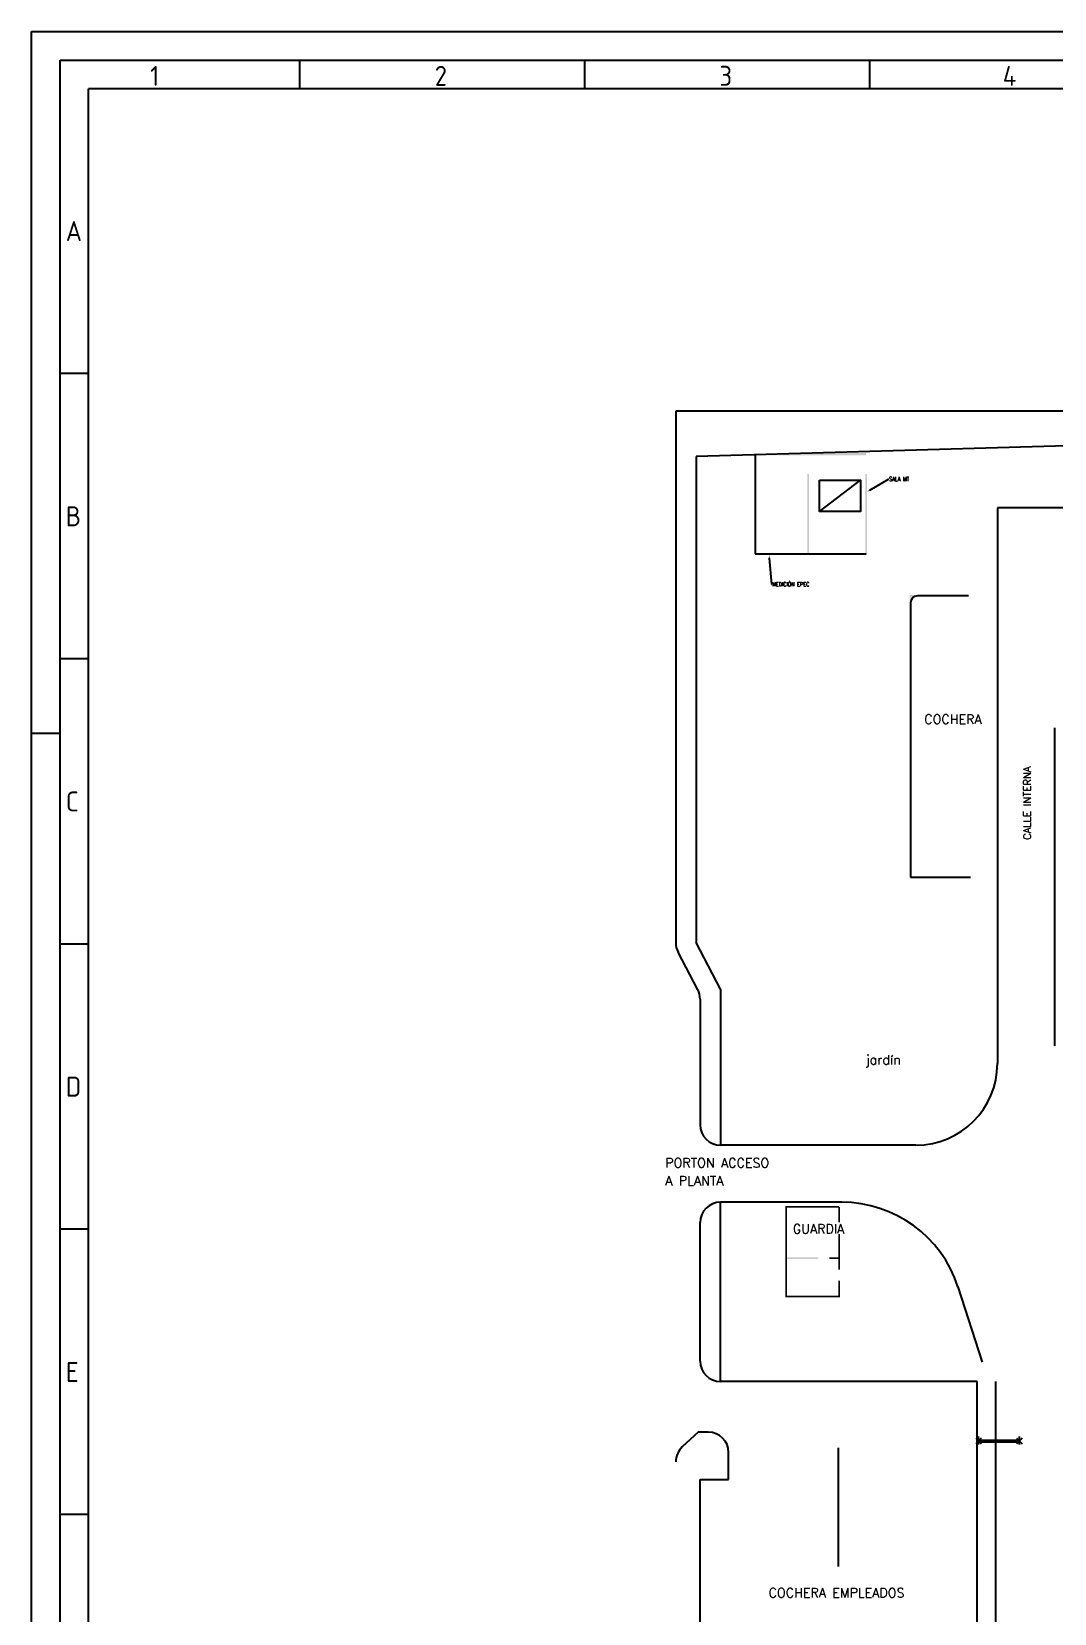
# Model space of a CAD drawing. Extents: x 522424 to 523018, y 277589 to 278009.
# Drawn here: x 522424.5 to 522603.9, y 277731.6 to 278008.9 of the extents above; entities that cross this region are included whole.
import ezdxf
from ezdxf import colors
from ezdxf.entities.mleader import LeaderData, LeaderLine
from ezdxf.enums import TextEntityAlignment as Align
from ezdxf.math import Vec2, Vec3

# ---------------------------------------------------------------- set-up
doc = ezdxf.new("R2010")
doc.units = 0
doc.layers.get('0').update_dxf_attribs({"linetype": 'CONTINUOUS'})
for name, color, linetype in [('035', 5, 'CONTINUOUS'), ('07', 7, 'CONTINUOUS'), ('A-MUROS', 10, 'CONTINUOUS'), ('ALAMBRE', 1, 'CONTINUOUS'), ('ELECTRICIDAD', 6, 'CONTINUOUS'), ('TEXTO', 3, 'CONTINUOUS')]:
    doc.layers.add(name, color=color, linetype=linetype)
doc.styles.add('ISO Proportional', font='isocp.shx')
doc.styles.add('MM-COTAS 200', font='romans.shx', dxfattribs={"width": 0.8, "height": 500})
doc.styles.add('SIMPLEX', font='simplex')

# ---------------------------------------------------------------- blocks, each defined once
blk = doc.blocks.new('DIN_border_a2')
at = {"layer": '035'}
for p, q in [((47, 415), (47, 410)), ((97, 415), (97, 410)), ((147, 415), (147, 410)), ((10, 10), (10, 410)), ((584, 410), (10, 410)), ((9.98, 360.04), (5, 360.04)), ((9.98, 310.04), (5, 310.04)), ((0, 297), (5, 297)), ((9.98, 260.04), (5, 260.04)), ((9.98, 210.04), (5, 210.04)), ((10, 160), (5.02, 160))]:
    blk.add_line(p, q, dxfattribs=at)
blk.add_lwpolyline([(0, 420), (594, 420), (594, 0), (0, 0)], close=True, dxfattribs=at)
at = {"layer": '07'}
blk.add_lwpolyline([(5, 415), (589, 415), (589, 5), (5, 5)], close=True, dxfattribs=at)
at = {"layer": '035', "style": 'ISO Proportional'}
for s, p in [('1', (20.81, 410.5)), ('2', (70.73, 410.5)), ('3', (120.68, 410.5)), ('4', (170.38, 410.5)), ('A', (6, 383.29)), ('B', (6, 333.29)), ('C', (6, 283.29)), ('D', (6, 233.29)), ('E', (6.02, 183.25))]:
    blk.add_text(s, height=3.5, dxfattribs=at).set_placement(p)

msp = doc.modelspace()

# ---------------------------------------------------------------- linework, layer by layer
at = {"layer": 'A-MUROS'}
for p, q in [((522851.62, 277942.35), (522537.45, 277942.35)), ((522537.45, 277942.35), (522537.45, 277849.16)), ((522673.84, 277938.23), (522541.02, 277934.37)), ((522537.45, 277935.37), (522537.45, 277849.16)), ((522541.02, 277934.37), (522541.02, 277849.16)), ((522551.37, 277934.73), (522551.37, 277917.3)), ((522783.18, 277925.37), (522593.88, 277925.37)), ((522593.88, 277925.37), (522593.88, 277827.94)), ((522551.37, 277917.3), (522570.85, 277917.3)), ((522588.8, 277909.95), (522579.87, 277909.95)), ((522578.65, 277908.74), (522578.65, 277860.63)), ((522603.88, 277886.79), (522603.88, 277831.08)), ((522578.65, 277860.63), (522589.16, 277860.63)), ((522545.31, 277841.02), (522541.02, 277849.16)), ((522541.32, 277840.91), (522537.86, 277847.5)), ((522545.31, 277841.02), (522545.31, 277813.65)), ((522541.74, 277839.25), (522541.74, 277817.22)), ((522579.59, 277813.65), (522545.31, 277813.65)), ((522566.57, 277803.65), (522545.31, 277803.65)), ((522545.31, 277772.22), (522545.31, 277803.6)), ((522541.74, 277775.79), (522541.74, 277800.08)), ((522586.96, 277788.81), (522591.22, 277775.62)), ((522590.31, 277772.22), (522545.31, 277772.22)), ((522590.31, 277707.94), (522590.31, 277772.22)), ((522593.59, 277698.15), (522593.59, 277772.22)), ((522541.39, 277763.35), (522538.59, 277760.75)), ((522543.16, 277763.35), (522541.39, 277763.35)), ((522546.73, 277755.04), (522546.73, 277759.78)), ((522566.02, 277739.81), (522566.02, 277760.57)), ((522541.74, 277707.94), (522541.74, 277755.04)), ((522541.74, 277755.04), (522546.73, 277755.04))]:
    msp.add_line(p, q, dxfattribs=at)
at = {"layer": 'A-MUROS', "linetype": 'Continuous'}
for p, q in [((522590.1, 277762.28), (522591.06, 277761.31)), ((522591.06, 277762.28), (522590.1, 277761.31)), ((522590.58, 277761.18), (522590.58, 277762.58)), ((522597.24, 277762.28), (522598.21, 277761.31)), ((522598.21, 277762.28), (522597.24, 277761.31)), ((522597.73, 277761.18), (522597.73, 277762.58))]:
    msp.add_line(p, q, dxfattribs=at)
at = {"layer": 'A-MUROS', "const_width": 0.286}
for points in [[(522566.12, 277789.92), (522566.12, 277787.1), (522556.83, 277787.1), (522556.83, 277802.82), (522566.12, 277802.82)], [(522566.12, 277802.82), (522566.12, 277800.13)], [(522566.12, 277798.08), (522566.12, 277791.8)]]:
    msp.add_lwpolyline(points, dxfattribs=at)
at = {"layer": 'A-MUROS'}
for centre, radius, start, end in [((522579.87, 277908.74), 1.21, 90, 180), ((522541.02, 277849.16), 3.57, 180, 207.7441), ((522538.16, 277839.25), 3.57, 0, 27.7441), ((522579.59, 277827.94), 14.29, 270, 0), ((522545.31, 277817.22), 3.57, 180, 270), ((522545.31, 277800.08), 3.57, 90, 180), ((522566.57, 277782.22), 21.43, 17.9079, 90), ((522545.31, 277775.79), 3.57, 180, 270), ((522543.16, 277759.78), 3.57, 0, 90), ((522541.02, 277758.13), 3.57, 132.93, 180)]:
    msp.add_arc(centre, radius, start, end, dxfattribs=at)
for points in [[(522570.86, 277934.59), (522570.85, 277935.01), (522551.51, 277934.59), (522551.23, 277934.87)], [(522551.51, 277934.59), (522551.23, 277934.87), (522551.51, 277917.44), (522551.23, 277917.16)], [(522560.54, 277917.44), (522560.82, 277917.16), (522560.54, 277931.33), (522560.82, 277931.33)], [(522570.71, 277917.44), (522570.99, 277917.16), (522570.71, 277931.33), (522570.99, 277931.33)], [(522551.51, 277917.44), (522551.23, 277917.16), (522570.71, 277917.44), (522570.99, 277917.16)], [(522578.8, 277910.09), (522578.51, 277910.09), (522578.8, 277860.77), (522578.51, 277860.48)], [(522588.8, 277909.81), (522588.8, 277910.09), (522578.8, 277909.81), (522578.51, 277910.09)], [(522578.8, 277860.77), (522578.51, 277860.48), (522589.16, 277860.77), (522589.16, 277860.48)], [(522556.94, 277794), (522556.94, 277793.71), (522562.49, 277794), (522562.49, 277793.71)], [(522564.41, 277794), (522564.41, 277793.71), (522566.06, 277794), (522566.06, 277793.71)]]:
    msp.add_trace(points, dxfattribs=at)
at = {"layer": 'ALAMBRE'}
for p, q in [((522590.31, 277761.94), (522597.73, 277761.94)), ((522590.31, 277761.65), (522597.73, 277761.65))]:
    msp.add_line(p, q, dxfattribs=at)
at = {"layer": 'ELECTRICIDAD'}
msp.add_line((522562.65, 277924.72), (522569.89, 277930.22), dxfattribs=at)
msp.add_lwpolyline([(522562.65, 277930.22), (522569.89, 277930.22), (522569.89, 277924.72), (522562.65, 277924.72)], close=True, dxfattribs=at)

# ---------------------------------------------------------------- block references
msp.add_blockref('DIN_border_a2', (522424.45, 277588.87))

# ---------------------------------------------------------------- texts
at = {"layer": 'A-MUROS', "linetype": 'Continuous', "style": 'SIMPLEX'}
msp.add_text('COCHERA EMPLEADOS', height=1.6308, dxfattribs=at).set_placement((522553.75, 277734.37))
at = {"layer": 'TEXTO', "color": 1, "linetype": 'Continuous', "style": 'SIMPLEX'}
for s, height, p in [('COCHERA', 1.631, (522581.06, 277887.5)), ('jardín', 1.631, (522570.77, 277827.82)), ('PORTON ACCESO', 1.6308, (522535.61, 277809.73)), ('A PLANTA', 1.631, (522535.61, 277806.6)), ('GUARDIA', 1.631, (522557.99, 277798.17))]:
    msp.add_text(s, height=height, dxfattribs=at).set_placement(p)
msp.add_text('CALLE INTERNA', height=1.2857, rotation=90, dxfattribs=at).set_placement((522599.12, 277867.17), align=Align.MIDDLE_LEFT)

# ---------------------------------------------------------------- leaders
at = {"layer": 'TEXTO'}
ml = msp.add_multileader_mtext('Standard', dxfattribs=at)
ml.set_content('SALA MT', color=256, style='MM-COTAS 200')
ml.set_leader_properties(color=1)
ml.build(insert=Vec2(0, 0))
ml.multileader.update_dxf_attribs({"dogleg_length": 50, "arrow_head_size": 0.571})
ctx = ml.context
ctx.base_point, ctx.char_height, ctx.arrow_head_size, ctx.landing_gap_size, ctx.plane_origin = Vec3(522574.86, 277930.44), 0.714, 0.571, 0.0286, Vec3(522570.99, 277928.19)
notes = []
notes.append((ctx, [(0, (1, 1, 0), (522574.79, 277930.44), (1, 0), 0.0714, [(0, [(522570.99, 277928.19)], 0, [])])]))
ctx.mtext.insert, ctx.mtext.width, ctx.mtext.flow_direction = Vec3(522574.89, 277930.8), 11.4382, 5
ml = msp.add_multileader_mtext('Standard', dxfattribs=at)
ml.set_content('MEDICIÓN EPEC', color=256, style='MM-COTAS 200')
ml.set_leader_properties(color=1)
ml.build(insert=Vec2(0, 0))
ml.multileader.update_dxf_attribs({"dogleg_length": 50, "arrow_head_size": 0.571})
ctx = ml.context
ctx.base_point, ctx.char_height, ctx.arrow_head_size, ctx.landing_gap_size, ctx.plane_origin = Vec3(522554.32, 277911.98), 0.7143, 0.571, 0.0286, Vec3(522553.82, 277917.16)
notes.append((ctx, [(0, (1, 1, 0), (522554.25, 277911.98), (1, 0), 0.0714, [(0, [(522553.82, 277917.16)], 0, [])])]))
ctx.mtext.insert, ctx.mtext.width, ctx.mtext.flow_direction = Vec3(522554.35, 277912.34), 12.9926, 5
for ctx, leaders in notes:
    for number, flags, end, landing, length, lines in leaders:
        leader = LeaderData()
        leader.index, (leader.has_last_leader_line, leader.has_dogleg_vector, leader.attachment_direction) = number, flags
        leader.last_leader_point, leader.dogleg_vector, leader.dogleg_length = Vec3(end), Vec3(landing), length
        for number, points, colour, breaks in lines:
            line = LeaderLine()
            line.index, line.vertices, line.color, line.breaks = number, Vec3.list(points), colors.encode_raw_color(colour), breaks
            leader.lines.append(line)
        ctx.leaders.append(leader)

doc.saveas('drawing.dxf')
